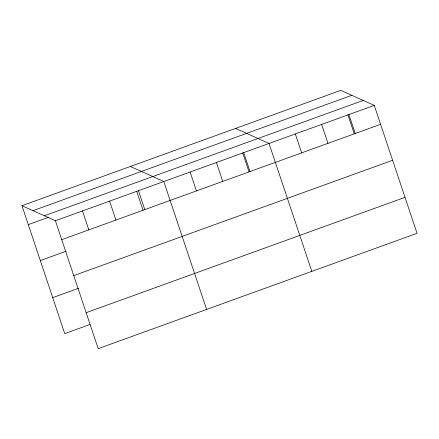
<?xml version="1.0" encoding="UTF-8"?>
<svg xmlns="http://www.w3.org/2000/svg" width="439" height="439" viewBox="0 0 439 439"><rect width="100%" height="100%" fill="white"/><g stroke="black" fill="none" stroke-linecap="round" stroke-linejoin="round"><path stroke-width="0.66" d="M21.95 205.699L340.801 90.352L374.253 105.393L417.05 233.301L98.199 348.648L55.396 220.74L21.95 205.699L64.747 333.607L89.962 324.487M32.985 210.66L351.842 95.318M44.361 215.774L363.212 100.432M28.277 224.614L48.449 217.316M55.396 220.74L374.253 105.393M61.729 239.656L380.58 124.314M40.317 260.579L66.157 251.234M73.763 275.626L392.614 160.279M52.713 297.637L78.554 288.291M86.159 312.683L405.016 197.336M235.584 128.413L269.03 143.46L311.827 271.368M130.361 166.48L163.807 181.521L206.604 309.429M348.851 114.409L355.299 133.675M347.946 114.908L354.278 133.829M321.639 124.429L327.971 143.344M295.337 133.944L301.664 152.86M243.629 152.47L250.076 171.737M242.723 152.975L249.056 171.89M216.422 162.49L222.749 181.406M190.114 172.006L196.442 190.921M138.411 190.537L144.854 209.804M136.705 191.327L143.037 210.243M109.602 201.133L115.934 220.049M82.499 210.934L88.832 229.855"/></g></svg>
